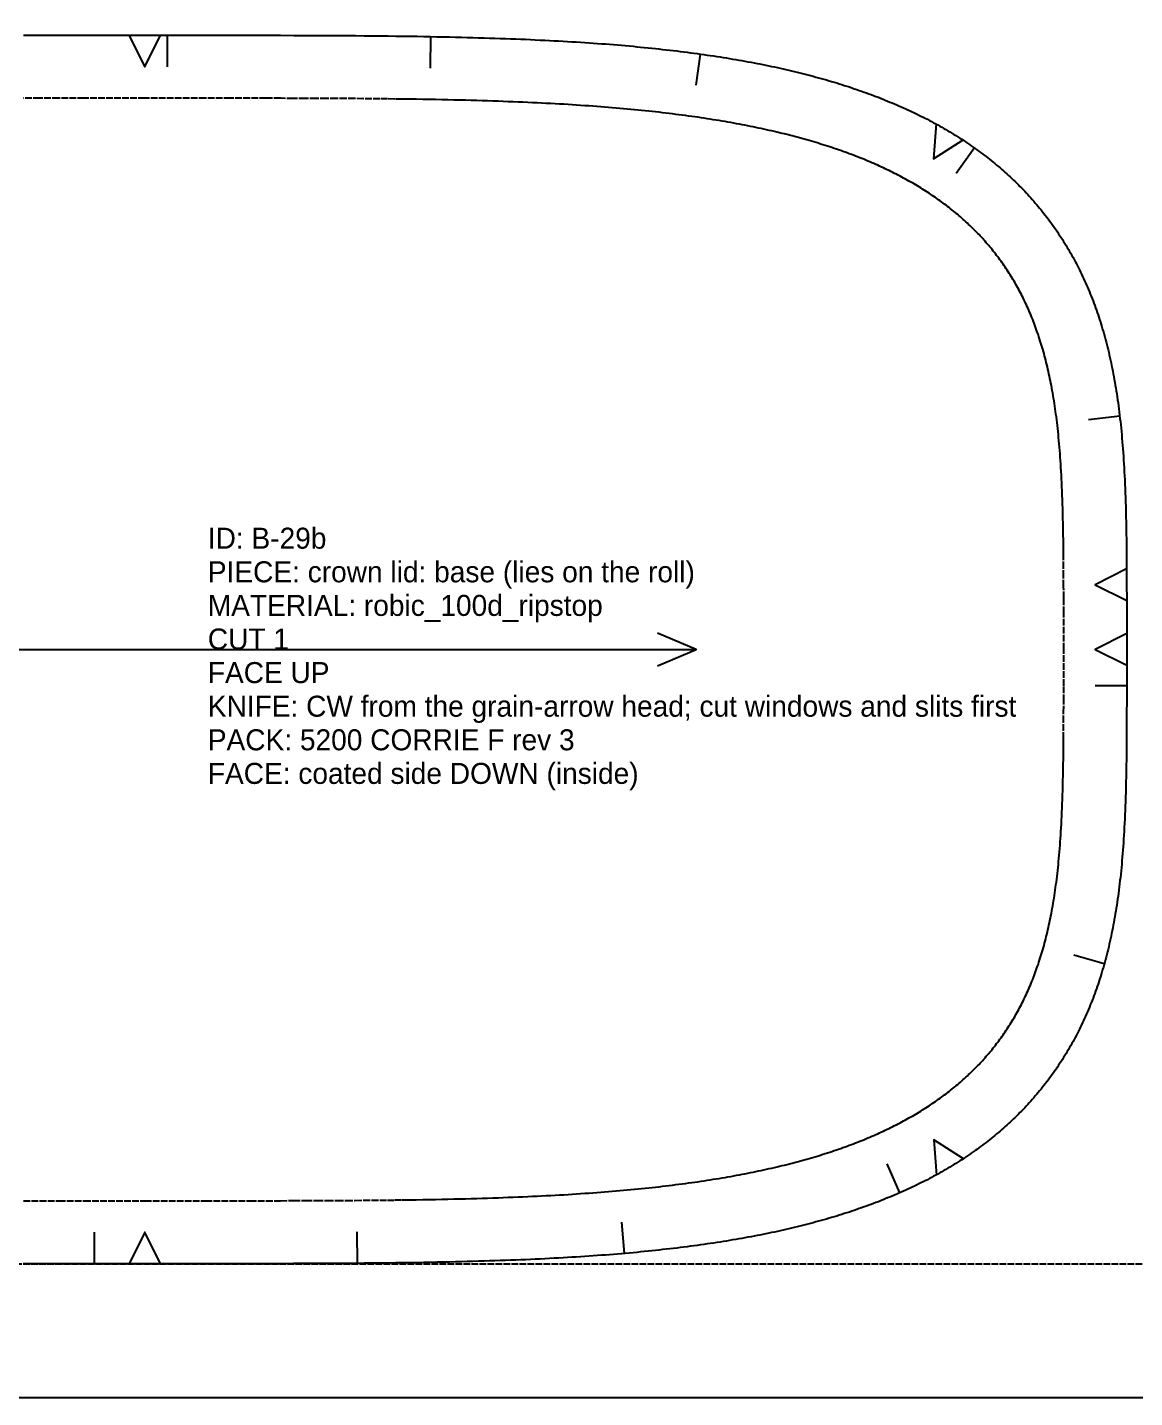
# Model space of a CAD drawing. Header units: millimetres. Extents: x 0 to 9408, y -22 to 1524.
# Drawn here: x 7294.6 to 7505.5, y 0 to 261 of the extents above; entities that cross this region are included whole.
import ezdxf

# ---------------------------------------------------------------- set-up
doc = ezdxf.new("R2010")
doc.units = ezdxf.units.MM
doc.linetypes.add('DASHED', pattern=[1.524, 1.27, -0.254])
for name, color, linetype in [('CUT', 7, 'Continuous'), ('GRAIN', 5, 'Continuous'), ('NOTCH', 1, 'Continuous'), ('SEW', 3, 'Continuous'), ('TEXT', 2, 'Continuous')]:
    doc.layers.add(name, color=color, linetype=linetype)

msp = doc.modelspace()

# ---------------------------------------------------------------- linework, layer by layer
at = {"layer": 'CUT'}
msp.add_lwpolyline([(7293.87, 259.49), (7296.97, 259.5), (7300.65, 259.5), (7305.44, 259.5), (7317, 259.5), (7317, 259.5), (7328.56, 259.5), (7333.36, 259.5), (7337.04, 259.5), (7340.14, 259.49), (7342.87, 259.49), (7345.35, 259.48), (7347.62, 259.48), (7349.74, 259.47), (7351.74, 259.46), (7353.62, 259.45), (7355.41, 259.44), (7357.13, 259.43), (7358.77, 259.42), (7360.35, 259.4), (7361.88, 259.39), (7363.35, 259.37), (7364.79, 259.35), (7366.18, 259.34), (7367.53, 259.32), (7368.85, 259.3), (7370.14, 259.28), (7371.39, 259.26), (7372.62, 259.23), (7373.82, 259.21), (7375, 259.18), (7376.16, 259.16), (7377.29, 259.13), (7378.4, 259.1), (7379.49, 259.07), (7380.57, 259.04), (7381.62, 259.01), (7382.66, 258.98), (7383.69, 258.95), (7384.7, 258.91), (7385.69, 258.88), (7386.67, 258.84), (7387.64, 258.81), (7388.59, 258.77), (7389.53, 258.73), (7390.46, 258.69), (7391.37, 258.65), (7392.28, 258.6), (7393.17, 258.56), (7394.06, 258.52), (7394.93, 258.47), (7395.8, 258.42), (7396.65, 258.37), (7397.5, 258.33), (7398.34, 258.28), (7399.17, 258.22), (7399.99, 258.17), (7400.8, 258.12), (7401.6, 258.06), (7402.4, 258.01), (7403.19, 257.95), (7403.97, 257.9), (7404.74, 257.84), (7405.51, 257.78), (7406.27, 257.72), (7407.03, 257.65), (7407.77, 257.59), (7408.51, 257.53), (7409.25, 257.46), (7409.98, 257.4), (7410.7, 257.33), (7411.42, 257.26), (7412.13, 257.19), (7412.84, 257.12), (7413.54, 257.05), (7414.23, 256.97), (7414.92, 256.9), (7415.61, 256.82), (7416.29, 256.75), (7416.96, 256.67), (7417.63, 256.59), (7418.3, 256.51), (7418.96, 256.43), (7419.61, 256.35), (7420.26, 256.27), (7420.91, 256.18), (7421.55, 256.1), (7422.19, 256.01), (7422.83, 255.92), (7423.46, 255.83), (7424.08, 255.74), (7424.7, 255.65), (7425.32, 255.56), (7425.94, 255.46), (7426.55, 255.37), (7427.15, 255.27), (7427.76, 255.18), (7428.35, 255.08), (7428.95, 254.98), (7429.54, 254.88), (7430.13, 254.78), (7430.71, 254.67), (7431.29, 254.57), (7431.87, 254.46), (7432.45, 254.36), (7433.02, 254.25), (7433.59, 254.14), (7434.15, 254.03), (7434.71, 253.92), (7435.27, 253.8), (7435.82, 253.69), (7436.38, 253.57), (7436.93, 253.46), (7437.47, 253.34), (7438.01, 253.22), (7438.55, 253.1), (7439.09, 252.97), (7439.63, 252.85), (7440.16, 252.73), (7440.69, 252.6), (7441.21, 252.47), (7441.73, 252.35), (7442.25, 252.22), (7442.77, 252.08), (7443.29, 251.95), (7443.8, 251.82), (7444.31, 251.68), (7444.81, 251.55), (7445.32, 251.41), (7445.82, 251.27), (7446.32, 251.13), (7446.82, 250.99), (7447.31, 250.84), (7447.8, 250.7), (7448.29, 250.55), (7448.78, 250.41), (7449.26, 250.26), (7449.74, 250.11), (7450.22, 249.96), (7450.7, 249.8), (7451.18, 249.65), (7451.65, 249.49), (7452.12, 249.33), (7452.59, 249.18), (7453.05, 249.01), (7453.52, 248.85), (7453.98, 248.69), (7454.44, 248.53), (7454.89, 248.36), (7455.35, 248.19), (7455.8, 248.02), (7456.25, 247.85), (7456.7, 247.68), (7457.14, 247.51), (7457.59, 247.33), (7458.03, 247.15), (7458.47, 246.97), (7458.91, 246.79), (7459.34, 246.61), (7459.77, 246.43), (7460.21, 246.25), (7460.63, 246.06), (7461.06, 245.87), (7461.49, 245.68), (7461.91, 245.49), (7462.33, 245.3), (7462.75, 245.1), (7463.17, 244.91), (7463.58, 244.71), (7463.99, 244.51), (7464.4, 244.31), (7464.81, 244.11), (7465.22, 243.9), (7465.62, 243.69), (7466.03, 243.49), (7466.43, 243.28), (7466.83, 243.07), (7467.22, 242.85), (7467.62, 242.64), (7468.01, 242.42), (7468.4, 242.2), (7468.79, 241.98), (7469.18, 241.76), (7469.57, 241.54), (7469.95, 241.31), (7470.33, 241.08), (7470.71, 240.85), (7471.09, 240.62), (7471.46, 240.39), (7471.84, 240.16), (7472.21, 239.92), (7472.58, 239.68), (7472.95, 239.44), (7473.31, 239.2), (7473.68, 238.95), (7474.04, 238.71), (7474.4, 238.46), (7474.76, 238.21), (7475.11, 237.96), (7475.47, 237.71), (7475.82, 237.45), (7476.17, 237.19), (7476.52, 236.93), (7476.86, 236.67), (7477.21, 236.41), (7477.55, 236.14), (7477.89, 235.87), (7478.23, 235.61), (7478.57, 235.33), (7478.9, 235.06), (7479.23, 234.78), (7479.56, 234.51), (7479.89, 234.23), (7480.22, 233.95), (7480.54, 233.66), (7480.86, 233.38), (7481.18, 233.09), (7481.5, 232.8), (7481.82, 232.51), (7482.13, 232.21), (7482.44, 231.92), (7482.75, 231.62), (7483.06, 231.32), (7483.37, 231.02), (7483.67, 230.71), (7483.97, 230.41), (7484.27, 230.1), (7484.57, 229.79), (7484.86, 229.47), (7485.16, 229.16), (7485.45, 228.84), (7485.74, 228.52), (7486.02, 228.2), (7486.31, 227.88), (7486.59, 227.55), (7486.87, 227.22), (7487.15, 226.89), (7487.42, 226.56), (7487.69, 226.23), (7487.97, 225.89), (7488.23, 225.55), (7488.5, 225.21), (7488.76, 224.87), (7489.03, 224.53), (7489.29, 224.18), (7489.54, 223.83), (7489.8, 223.48), (7490.05, 223.12), (7490.3, 222.77), (7490.55, 222.41), (7490.79, 222.05), (7491.04, 221.69), (7491.28, 221.32), (7491.52, 220.96), (7491.75, 220.59), (7491.99, 220.22), (7492.22, 219.84), (7492.45, 219.47), (7492.68, 219.09), (7492.9, 218.71), (7493.12, 218.33), (7493.34, 217.94), (7493.56, 217.56), (7493.78, 217.17), (7493.99, 216.78), (7494.2, 216.38), (7494.41, 215.99), (7494.61, 215.59), (7494.82, 215.19), (7495.02, 214.79), (7495.22, 214.38), (7495.41, 213.98), (7495.61, 213.57), (7495.8, 213.16), (7495.99, 212.74), (7496.17, 212.33), (7496.36, 211.91), (7496.54, 211.49), (7496.72, 211.06), (7496.9, 210.64), (7497.07, 210.21), (7497.24, 209.78), (7497.41, 209.35), (7497.58, 208.91), (7497.75, 208.47), (7497.91, 208.03), (7498.07, 207.59), (7498.23, 207.14), (7498.39, 206.69), (7498.54, 206.24), (7498.69, 205.79), (7498.84, 205.33), (7498.99, 204.87), (7499.13, 204.41), (7499.27, 203.94), (7499.41, 203.47), (7499.55, 203), (7499.68, 202.53), (7499.82, 202.05), (7499.95, 201.57), (7500.08, 201.09), (7500.2, 200.6), (7500.33, 200.11), (7500.45, 199.62), (7500.57, 199.12), (7500.68, 198.62), (7500.8, 198.12), (7500.91, 197.61), (7501.02, 197.1), (7501.13, 196.58), (7501.24, 196.06), (7501.34, 195.54), (7501.44, 195.01), (7501.54, 194.48), (7501.64, 193.95), (7501.74, 193.41), (7501.83, 192.86), (7501.92, 192.31), (7502.01, 191.76), (7502.1, 191.2), (7502.18, 190.63), (7502.26, 190.06), (7502.35, 189.49), (7502.42, 188.91), (7502.5, 188.32), (7502.58, 187.72), (7502.65, 187.12), (7502.72, 186.52), (7502.79, 185.9), (7502.85, 185.28), (7502.92, 184.65), (7502.98, 184.02), (7503.04, 183.37), (7503.1, 182.72), (7503.16, 182.06), (7503.21, 181.39), (7503.26, 180.71), (7503.32, 180.01), (7503.36, 179.31), (7503.41, 178.6), (7503.46, 177.87), (7503.5, 177.13), (7503.54, 176.37), (7503.58, 175.6), (7503.62, 174.82), (7503.66, 174.02), (7503.69, 173.19), (7503.72, 172.35), (7503.75, 171.49), (7503.78, 170.6), (7503.81, 169.69), (7503.83, 168.75), (7503.86, 167.77), (7503.88, 166.76), (7503.9, 165.71), (7503.92, 164.61), (7503.93, 163.46), (7503.95, 162.25), (7503.96, 160.96), (7503.97, 159.57), (7503.98, 158.07), (7503.99, 156.42), (7503.99, 154.54), (7504, 152.33), (7504, 149.44), (7504, 142.5), (7504, 135.55), (7504, 132.67), (7503.99, 130.46), (7503.99, 128.58), (7503.98, 126.93), (7503.97, 125.43), (7503.96, 124.04), (7503.95, 122.75), (7503.93, 121.54), (7503.92, 120.39), (7503.9, 119.29), (7503.88, 118.24), (7503.86, 117.23), (7503.83, 116.25), (7503.81, 115.31), (7503.78, 114.4), (7503.75, 113.51), (7503.72, 112.65), (7503.69, 111.81), (7503.66, 110.98), (7503.62, 110.18), (7503.58, 109.4), (7503.54, 108.63), (7503.5, 107.87), (7503.46, 107.13), (7503.41, 106.4), (7503.36, 105.69), (7503.32, 104.99), (7503.26, 104.29), (7503.21, 103.61), (7503.16, 102.94), (7503.1, 102.28), (7503.04, 101.63), (7502.98, 100.98), (7502.92, 100.35), (7502.85, 99.72), (7502.79, 99.1), (7502.72, 98.48), (7502.65, 97.88), (7502.58, 97.28), (7502.5, 96.68), (7502.42, 96.09), (7502.35, 95.51), (7502.26, 94.94), (7502.18, 94.37), (7502.1, 93.8), (7502.01, 93.24), (7501.92, 92.69), (7501.83, 92.14), (7501.74, 91.59), (7501.64, 91.05), (7501.54, 90.52), (7501.44, 89.99), (7501.34, 89.46), (7501.24, 88.94), (7501.13, 88.42), (7501.02, 87.9), (7500.91, 87.39), (7500.8, 86.88), (7500.68, 86.38), (7500.57, 85.88), (7500.45, 85.38), (7500.33, 84.89), (7500.2, 84.4), (7500.08, 83.91), (7499.95, 83.43), (7499.82, 82.95), (7499.68, 82.47), (7499.55, 82), (7499.41, 81.53), (7499.27, 81.06), (7499.13, 80.59), (7498.99, 80.13), (7498.84, 79.67), (7498.69, 79.21), (7498.54, 78.76), (7498.39, 78.31), (7498.23, 77.86), (7498.07, 77.41), (7497.91, 76.97), (7497.75, 76.53), (7497.58, 76.09), (7497.41, 75.65), (7497.24, 75.22), (7497.07, 74.79), (7496.9, 74.36), (7496.72, 73.94), (7496.54, 73.51), (7496.36, 73.09), (7496.17, 72.67), (7495.99, 72.26), (7495.8, 71.84), (7495.61, 71.43), (7495.41, 71.02), (7495.22, 70.62), (7495.02, 70.21), (7494.82, 69.81), (7494.61, 69.41), (7494.41, 69.01), (7494.2, 68.62), (7493.99, 68.22), (7493.78, 67.83), (7493.56, 67.44), (7493.34, 67.06), (7493.12, 66.67), (7492.9, 66.29), (7492.68, 65.91), (7492.45, 65.53), (7492.22, 65.16), (7491.99, 64.78), (7491.75, 64.41), (7491.52, 64.04), (7491.28, 63.68), (7491.04, 63.31), (7490.79, 62.95), (7490.55, 62.59), (7490.3, 62.23), (7490.05, 61.88), (7489.8, 61.52), (7489.54, 61.17), (7489.29, 60.82), (7489.03, 60.47), (7488.76, 60.13), (7488.5, 59.79), (7488.23, 59.45), (7487.97, 59.11), (7487.69, 58.77), (7487.42, 58.44), (7487.15, 58.11), (7486.87, 57.78), (7486.59, 57.45), (7486.31, 57.12), (7486.02, 56.8), (7485.74, 56.48), (7485.45, 56.16), (7485.16, 55.84), (7484.86, 55.53), (7484.57, 55.21), (7484.27, 54.9), (7483.97, 54.59), (7483.67, 54.29), (7483.37, 53.98), (7483.06, 53.68), (7482.75, 53.38), (7482.44, 53.08), (7482.13, 52.79), (7481.82, 52.49), (7481.5, 52.2), (7481.18, 51.91), (7480.86, 51.62), (7480.54, 51.34), (7480.22, 51.05), (7479.89, 50.77), (7479.56, 50.49), (7479.23, 50.22), (7478.9, 49.94), (7478.57, 49.67), (7478.23, 49.39), (7477.89, 49.13), (7477.55, 48.86), (7477.21, 48.59), (7476.86, 48.33), (7476.52, 48.07), (7476.17, 47.81), (7475.82, 47.55), (7475.47, 47.29), (7475.11, 47.04), (7474.76, 46.79), (7474.4, 46.54), (7474.04, 46.29), (7473.68, 46.05), (7473.31, 45.8), (7472.95, 45.56), (7472.58, 45.32), (7472.21, 45.08), (7471.84, 44.84), (7471.46, 44.61), (7471.09, 44.38), (7470.71, 44.15), (7470.33, 43.92), (7469.95, 43.69), (7469.57, 43.46), (7469.18, 43.24), (7468.79, 43.02), (7468.4, 42.8), (7468.01, 42.58), (7467.62, 42.36), (7467.22, 42.15), (7466.83, 41.93), (7466.43, 41.72), (7466.03, 41.51), (7465.62, 41.31), (7465.22, 41.1), (7464.81, 40.89), (7464.4, 40.69), (7463.99, 40.49), (7463.58, 40.29), (7463.17, 40.09), (7462.75, 39.9), (7462.33, 39.7), (7461.91, 39.51), (7461.49, 39.32), (7461.06, 39.13), (7460.63, 38.94), (7460.21, 38.75), (7459.77, 38.57), (7459.34, 38.39), (7458.91, 38.21), (7458.47, 38.03), (7458.03, 37.85), (7457.59, 37.67), (7457.14, 37.49), (7456.7, 37.32), (7456.25, 37.15), (7455.8, 36.98), (7455.35, 36.81), (7454.89, 36.64), (7454.44, 36.47), (7453.98, 36.31), (7453.52, 36.15), (7453.05, 35.99), (7452.59, 35.82), (7452.12, 35.67), (7451.65, 35.51), (7451.18, 35.35), (7450.7, 35.2), (7450.22, 35.04), (7449.74, 34.89), (7449.26, 34.74), (7448.78, 34.59), (7448.29, 34.45), (7447.8, 34.3), (7447.31, 34.16), (7446.82, 34.01), (7446.32, 33.87), (7445.82, 33.73), (7445.32, 33.59), (7444.81, 33.45), (7444.31, 33.32), (7443.8, 33.18), (7443.29, 33.05), (7442.77, 32.92), (7442.25, 32.78), (7441.73, 32.65), (7441.21, 32.53), (7440.69, 32.4), (7440.16, 32.27), (7439.63, 32.15), (7439.09, 32.03), (7438.55, 31.9), (7438.01, 31.78), (7437.47, 31.66), (7436.93, 31.54), (7436.38, 31.43), (7435.82, 31.31), (7435.27, 31.2), (7434.71, 31.08), (7434.15, 30.97), (7433.59, 30.86), (7433.02, 30.75), (7432.45, 30.64), (7431.87, 30.54), (7431.29, 30.43), (7430.71, 30.33), (7430.13, 30.22), (7429.54, 30.12), (7428.95, 30.02), (7428.35, 29.92), (7427.76, 29.82), (7427.15, 29.73), (7426.55, 29.63), (7425.94, 29.54), (7425.32, 29.44), (7424.7, 29.35), (7424.08, 29.26), (7423.46, 29.17), (7422.83, 29.08), (7422.19, 28.99), (7421.55, 28.9), (7420.91, 28.82), (7420.26, 28.73), (7419.61, 28.65), (7418.96, 28.57), (7418.3, 28.49), (7417.63, 28.41), (7416.96, 28.33), (7416.29, 28.25), (7415.61, 28.18), (7414.92, 28.1), (7414.23, 28.03), (7413.54, 27.95), (7412.84, 27.88), (7412.13, 27.81), (7411.42, 27.74), (7410.7, 27.67), (7409.98, 27.6), (7409.25, 27.54), (7408.51, 27.47), (7407.77, 27.41), (7407.03, 27.35), (7406.27, 27.28), (7405.51, 27.22), (7404.74, 27.16), (7403.97, 27.1), (7403.19, 27.05), (7402.4, 26.99), (7401.6, 26.94), (7400.8, 26.88), (7399.99, 26.83), (7399.17, 26.78), (7398.34, 26.72), (7397.5, 26.67), (7396.65, 26.63), (7395.8, 26.58), (7394.93, 26.53), (7394.06, 26.48), (7393.17, 26.44), (7392.28, 26.4), (7391.37, 26.35), (7390.46, 26.31), (7389.53, 26.27), (7388.59, 26.23), (7387.64, 26.19), (7386.67, 26.16), (7385.69, 26.12), (7384.7, 26.09), (7383.69, 26.05), (7382.66, 26.02), (7381.62, 25.99), (7380.57, 25.96), (7379.49, 25.93), (7378.4, 25.9), (7377.29, 25.87), (7376.16, 25.84), (7375, 25.82), (7373.82, 25.79), (7372.62, 25.77), (7371.39, 25.74), (7370.14, 25.72), (7368.85, 25.7), (7367.53, 25.68), (7366.18, 25.66), (7364.79, 25.65), (7363.35, 25.63), (7361.88, 25.61), (7360.34, 25.6), (7358.76, 25.58), (7357.12, 25.57), (7355.4, 25.56), (7353.61, 25.55), (7351.73, 25.54), (7349.74, 25.53), (7347.62, 25.52), (7345.34, 25.52), (7342.87, 25.51), (7340.13, 25.51), (7337.03, 25.5), (7333.35, 25.5), (7328.56, 25.5), (7317, 25.5), (7305.44, 25.5), (7300.64, 25.5), (7296.96, 25.5), (7293.86, 25.51)], dxfattribs=at)
at = {"layer": 'GRAIN'}
for points in [[(7414.63, 139.38), (7422, 142.5), (7414.63, 145.62)], [(7212, 142.5), (7422, 142.5)]]:
    msp.add_lwpolyline(points, dxfattribs=at)
at = {"layer": 'NOTCH'}
for points in [[(7313.98, 259.5), (7316.98, 253.5), (7319.98, 259.5)], [(7321.23, 259.5), (7321.23, 253.5)], [(7371.44, 259.26), (7371.33, 253.26)], [(7422.75, 255.93), (7421.92, 249.99)], [(7467.73, 242.64), (7467.22, 235.95), (7472.88, 239.56)], [(7474.98, 238.05), (7471.51, 233.16)], [(7502.67, 186.94), (7496.71, 186.24)], [(7503.98, 157.84), (7497.99, 154.83), (7504, 151.84)], [(7504, 145.52), (7498, 142.52), (7504, 139.52)], [(7504, 135.57), (7498, 135.58)], [(7499.73, 82.65), (7493.96, 84.27)], [(7472.91, 45.47), (7467.25, 49.07), (7467.77, 42.38)], [(7460.81, 39.02), (7458.4, 44.51)], [(7307.39, 25.5), (7307.39, 31.5)], [(7320.01, 25.5), (7317.01, 31.5), (7314.01, 25.5)], [(7357.48, 25.57), (7357.43, 31.57)], [(7408.38, 27.46), (7407.86, 33.44)]]:
    msp.add_lwpolyline(points, dxfattribs=at)
at = {"layer": 'SEW', "linetype": 'DASHED'}
msp.add_lwpolyline([(7293.88, 37.51), (7296.98, 37.5), (7300.65, 37.5), (7305.44, 37.5), (7317, 37.5), (7328.56, 37.5), (7333.35, 37.5), (7337.02, 37.5), (7340.12, 37.51), (7342.85, 37.51), (7345.31, 37.52), (7347.58, 37.52), (7349.69, 37.53), (7351.67, 37.54), (7353.55, 37.55), (7355.33, 37.56), (7357.03, 37.57), (7358.67, 37.58), (7360.24, 37.6), (7361.75, 37.61), (7363.22, 37.63), (7364.64, 37.64), (7366.02, 37.66), (7367.36, 37.68), (7368.66, 37.7), (7369.94, 37.72), (7371.18, 37.74), (7372.39, 37.76), (7373.58, 37.79), (7374.74, 37.81), (7375.88, 37.84), (7377, 37.86), (7378.09, 37.89), (7379.17, 37.92), (7380.22, 37.95), (7381.26, 37.98), (7382.29, 38.01), (7383.29, 38.04), (7384.28, 38.08), (7385.26, 38.11), (7386.22, 38.15), (7387.16, 38.18), (7388.1, 38.22), (7389.02, 38.26), (7389.92, 38.3), (7390.82, 38.34), (7391.71, 38.38), (7392.58, 38.43), (7393.44, 38.47), (7394.3, 38.51), (7395.14, 38.56), (7395.97, 38.61), (7396.8, 38.65), (7397.61, 38.7), (7398.42, 38.75), (7399.21, 38.8), (7400, 38.85), (7400.78, 38.91), (7401.55, 38.96), (7402.32, 39.02), (7403.07, 39.07), (7403.82, 39.13), (7404.57, 39.19), (7405.3, 39.24), (7406.03, 39.3), (7406.75, 39.37), (7407.47, 39.43), (7408.17, 39.49), (7408.88, 39.55), (7409.57, 39.62), (7410.26, 39.68), (7410.95, 39.75), (7411.62, 39.82), (7412.3, 39.89), (7412.96, 39.96), (7413.63, 40.03), (7414.28, 40.1), (7414.93, 40.17), (7415.58, 40.25), (7416.22, 40.32), (7416.85, 40.4), (7417.48, 40.48), (7418.11, 40.56), (7418.73, 40.64), (7419.34, 40.72), (7419.96, 40.8), (7420.56, 40.88), (7421.16, 40.96), (7421.76, 41.05), (7422.35, 41.13), (7422.94, 41.22), (7423.53, 41.31), (7424.11, 41.4), (7424.69, 41.48), (7425.26, 41.58), (7425.83, 41.67), (7426.39, 41.76), (7426.95, 41.85), (7427.51, 41.95), (7428.06, 42.04), (7428.61, 42.14), (7429.15, 42.24), (7429.69, 42.34), (7430.23, 42.44), (7430.77, 42.54), (7431.3, 42.64), (7431.82, 42.75), (7432.35, 42.85), (7432.87, 42.96), (7433.38, 43.06), (7433.9, 43.17), (7434.41, 43.28), (7434.91, 43.39), (7435.42, 43.5), (7435.92, 43.61), (7436.41, 43.72), (7436.91, 43.84), (7437.4, 43.95), (7437.88, 44.07), (7438.37, 44.18), (7438.85, 44.3), (7439.33, 44.42), (7439.8, 44.54), (7440.27, 44.66), (7440.74, 44.79), (7441.21, 44.91), (7441.67, 45.03), (7442.13, 45.16), (7442.59, 45.29), (7443.05, 45.42), (7443.5, 45.54), (7443.95, 45.67), (7444.39, 45.81), (7444.84, 45.94), (7445.28, 46.07), (7445.71, 46.21), (7446.15, 46.34), (7446.58, 46.48), (7447.01, 46.62), (7447.44, 46.76), (7447.86, 46.9), (7448.29, 47.04), (7448.7, 47.18), (7449.12, 47.32), (7449.54, 47.47), (7449.95, 47.61), (7450.36, 47.76), (7450.76, 47.91), (7451.17, 48.06), (7451.57, 48.21), (7451.97, 48.36), (7452.37, 48.51), (7452.76, 48.67), (7453.15, 48.82), (7453.54, 48.98), (7453.93, 49.13), (7454.31, 49.29), (7454.69, 49.45), (7455.07, 49.61), (7455.45, 49.77), (7455.83, 49.94), (7456.2, 50.1), (7456.57, 50.27), (7456.94, 50.43), (7457.3, 50.6), (7457.67, 50.77), (7458.03, 50.94), (7458.39, 51.11), (7458.75, 51.28), (7459.1, 51.46), (7459.45, 51.63), (7459.8, 51.81), (7460.15, 51.98), (7460.5, 52.16), (7460.84, 52.34), (7461.18, 52.52), (7461.52, 52.7), (7461.86, 52.89), (7462.19, 53.07), (7462.53, 53.26), (7462.86, 53.45), (7463.18, 53.63), (7463.51, 53.82), (7463.83, 54.01), (7464.16, 54.21), (7464.48, 54.4), (7464.79, 54.59), (7465.11, 54.79), (7465.42, 54.99), (7465.74, 55.18), (7466.05, 55.38), (7466.35, 55.59), (7466.66, 55.79), (7466.96, 55.99), (7467.26, 56.2), (7467.56, 56.4), (7467.86, 56.61), (7468.16, 56.82), (7468.45, 57.03), (7468.74, 57.24), (7469.03, 57.45), (7469.32, 57.67), (7469.6, 57.88), (7469.89, 58.1), (7470.17, 58.32), (7470.45, 58.54), (7470.72, 58.76), (7471, 58.98), (7471.27, 59.2), (7471.54, 59.43), (7471.81, 59.66), (7472.08, 59.88), (7472.35, 60.11), (7472.61, 60.34), (7472.87, 60.58), (7473.13, 60.81), (7473.39, 61.04), (7473.65, 61.28), (7473.9, 61.52), (7474.15, 61.76), (7474.4, 62), (7474.65, 62.24), (7474.9, 62.49), (7475.14, 62.73), (7475.39, 62.98), (7475.63, 63.23), (7475.87, 63.48), (7476.1, 63.73), (7476.34, 63.98), (7476.57, 64.24), (7476.81, 64.49), (7477.04, 64.75), (7477.26, 65.01), (7477.49, 65.27), (7477.71, 65.53), (7477.94, 65.8), (7478.16, 66.06), (7478.38, 66.33), (7478.59, 66.6), (7478.81, 66.87), (7479.02, 67.15), (7479.23, 67.42), (7479.44, 67.7), (7479.65, 67.97), (7479.86, 68.25), (7480.06, 68.54), (7480.26, 68.82), (7480.46, 69.1), (7480.66, 69.39), (7480.86, 69.68), (7481.05, 69.97), (7481.25, 70.26), (7481.44, 70.56), (7481.63, 70.85), (7481.82, 71.15), (7482, 71.45), (7482.19, 71.75), (7482.37, 72.06), (7482.55, 72.36), (7482.73, 72.67), (7482.91, 72.98), (7483.08, 73.29), (7483.26, 73.61), (7483.43, 73.92), (7483.6, 74.24), (7483.77, 74.56), (7483.94, 74.88), (7484.1, 75.21), (7484.26, 75.54), (7484.43, 75.86), (7484.59, 76.2), (7484.74, 76.53), (7484.9, 76.87), (7485.05, 77.2), (7485.21, 77.55), (7485.36, 77.89), (7485.51, 78.23), (7485.66, 78.58), (7485.8, 78.93), (7485.95, 79.29), (7486.09, 79.64), (7486.23, 80), (7486.37, 80.36), (7486.51, 80.73), (7486.64, 81.09), (7486.77, 81.46), (7486.91, 81.84), (7487.04, 82.21), (7487.17, 82.59), (7487.29, 82.97), (7487.42, 83.35), (7487.54, 83.74), (7487.66, 84.13), (7487.78, 84.52), (7487.9, 84.92), (7488.02, 85.32), (7488.13, 85.73), (7488.25, 86.13), (7488.36, 86.54), (7488.47, 86.96), (7488.58, 87.37), (7488.68, 87.8), (7488.79, 88.22), (7488.89, 88.65), (7488.99, 89.08), (7489.09, 89.52), (7489.19, 89.96), (7489.29, 90.41), (7489.38, 90.86), (7489.47, 91.31), (7489.57, 91.77), (7489.65, 92.23), (7489.74, 92.7), (7489.83, 93.17), (7489.91, 93.65), (7490, 94.13), (7490.08, 94.62), (7490.16, 95.12), (7490.23, 95.62), (7490.31, 96.12), (7490.38, 96.63), (7490.46, 97.15), (7490.53, 97.68), (7490.6, 98.21), (7490.67, 98.75), (7490.73, 99.29), (7490.8, 99.84), (7490.86, 100.4), (7490.92, 100.97), (7490.98, 101.55), (7491.04, 102.13), (7491.09, 102.73), (7491.15, 103.33), (7491.2, 103.94), (7491.25, 104.57), (7491.3, 105.2), (7491.35, 105.84), (7491.39, 106.5), (7491.44, 107.17), (7491.48, 107.86), (7491.52, 108.55), (7491.56, 109.26), (7491.6, 109.99), (7491.63, 110.74), (7491.67, 111.5), (7491.7, 112.28), (7491.73, 113.09), (7491.76, 113.92), (7491.79, 114.77), (7491.81, 115.65), (7491.84, 116.56), (7491.86, 117.5), (7491.88, 118.48), (7491.9, 119.5), (7491.92, 120.57), (7491.93, 121.7), (7491.95, 122.88), (7491.96, 124.15), (7491.97, 125.51), (7491.98, 126.99), (7491.99, 128.63), (7491.99, 130.49), (7492, 132.69), (7492, 135.56), (7492, 142.5), (7492, 149.44), (7492, 152.31), (7491.99, 154.51), (7491.99, 156.37), (7491.98, 158.01), (7491.97, 159.49), (7491.96, 160.85), (7491.95, 162.12), (7491.93, 163.3), (7491.92, 164.43), (7491.9, 165.5), (7491.88, 166.52), (7491.86, 167.5), (7491.84, 168.44), (7491.81, 169.35), (7491.79, 170.23), (7491.76, 171.08), (7491.73, 171.91), (7491.7, 172.72), (7491.67, 173.5), (7491.63, 174.26), (7491.6, 175.01), (7491.56, 175.74), (7491.52, 176.45), (7491.48, 177.14), (7491.44, 177.83), (7491.39, 178.5), (7491.35, 179.16), (7491.3, 179.8), (7491.25, 180.43), (7491.2, 181.06), (7491.15, 181.67), (7491.09, 182.27), (7491.04, 182.87), (7490.98, 183.45), (7490.92, 184.03), (7490.86, 184.6), (7490.8, 185.16), (7490.73, 185.71), (7490.67, 186.25), (7490.6, 186.79), (7490.53, 187.32), (7490.46, 187.85), (7490.38, 188.37), (7490.31, 188.88), (7490.23, 189.38), (7490.16, 189.88), (7490.08, 190.38), (7490, 190.87), (7489.91, 191.35), (7489.83, 191.83), (7489.74, 192.3), (7489.65, 192.77), (7489.57, 193.23), (7489.47, 193.69), (7489.38, 194.14), (7489.29, 194.59), (7489.19, 195.04), (7489.09, 195.48), (7488.99, 195.92), (7488.89, 196.35), (7488.79, 196.78), (7488.68, 197.2), (7488.58, 197.63), (7488.47, 198.04), (7488.36, 198.46), (7488.25, 198.87), (7488.13, 199.27), (7488.02, 199.68), (7487.9, 200.08), (7487.78, 200.48), (7487.66, 200.87), (7487.54, 201.26), (7487.42, 201.65), (7487.29, 202.03), (7487.17, 202.41), (7487.04, 202.79), (7486.91, 203.16), (7486.77, 203.54), (7486.64, 203.91), (7486.51, 204.27), (7486.37, 204.64), (7486.23, 205), (7486.09, 205.36), (7485.95, 205.71), (7485.8, 206.07), (7485.66, 206.42), (7485.51, 206.77), (7485.36, 207.11), (7485.21, 207.45), (7485.05, 207.8), (7484.9, 208.13), (7484.74, 208.47), (7484.59, 208.8), (7484.43, 209.14), (7484.26, 209.46), (7484.1, 209.79), (7483.94, 210.12), (7483.77, 210.44), (7483.6, 210.76), (7483.43, 211.08), (7483.26, 211.39), (7483.08, 211.71), (7482.91, 212.02), (7482.73, 212.33), (7482.55, 212.64), (7482.37, 212.94), (7482.19, 213.25), (7482, 213.55), (7481.82, 213.85), (7481.63, 214.15), (7481.44, 214.44), (7481.25, 214.74), (7481.05, 215.03), (7480.86, 215.32), (7480.66, 215.61), (7480.46, 215.9), (7480.26, 216.18), (7480.06, 216.46), (7479.86, 216.75), (7479.65, 217.03), (7479.44, 217.3), (7479.23, 217.58), (7479.02, 217.85), (7478.81, 218.13), (7478.59, 218.4), (7478.38, 218.67), (7478.16, 218.94), (7477.94, 219.2), (7477.71, 219.47), (7477.49, 219.73), (7477.26, 219.99), (7477.04, 220.25), (7476.81, 220.51), (7476.57, 220.76), (7476.34, 221.02), (7476.1, 221.27), (7475.87, 221.52), (7475.63, 221.77), (7475.39, 222.02), (7475.14, 222.27), (7474.9, 222.51), (7474.65, 222.76), (7474.4, 223), (7474.15, 223.24), (7473.9, 223.48), (7473.65, 223.72), (7473.39, 223.96), (7473.13, 224.19), (7472.87, 224.42), (7472.61, 224.66), (7472.35, 224.89), (7472.08, 225.12), (7471.81, 225.34), (7471.54, 225.57), (7471.27, 225.8), (7471, 226.02), (7470.72, 226.24), (7470.45, 226.46), (7470.17, 226.68), (7469.89, 226.9), (7469.6, 227.12), (7469.32, 227.33), (7469.03, 227.55), (7468.74, 227.76), (7468.45, 227.97), (7468.16, 228.18), (7467.86, 228.39), (7467.56, 228.6), (7467.26, 228.8), (7466.96, 229.01), (7466.66, 229.21), (7466.35, 229.41), (7466.05, 229.62), (7465.74, 229.82), (7465.42, 230.01), (7465.11, 230.21), (7464.79, 230.41), (7464.48, 230.6), (7464.16, 230.79), (7463.83, 230.99), (7463.51, 231.18), (7463.18, 231.37), (7462.86, 231.55), (7462.53, 231.74), (7462.19, 231.93), (7461.86, 232.11), (7461.52, 232.3), (7461.18, 232.48), (7460.84, 232.66), (7460.5, 232.84), (7460.15, 233.02), (7459.8, 233.19), (7459.45, 233.37), (7459.1, 233.54), (7458.75, 233.72), (7458.39, 233.89), (7458.03, 234.06), (7457.67, 234.23), (7457.3, 234.4), (7456.94, 234.57), (7456.57, 234.73), (7456.2, 234.9), (7455.83, 235.06), (7455.45, 235.23), (7455.07, 235.39), (7454.69, 235.55), (7454.31, 235.71), (7453.93, 235.87), (7453.54, 236.02), (7453.15, 236.18), (7452.76, 236.33), (7452.37, 236.49), (7451.97, 236.64), (7451.57, 236.79), (7451.17, 236.94), (7450.76, 237.09), (7450.36, 237.24), (7449.95, 237.39), (7449.54, 237.53), (7449.12, 237.68), (7448.7, 237.82), (7448.29, 237.96), (7447.86, 238.1), (7447.44, 238.24), (7447.01, 238.38), (7446.58, 238.52), (7446.15, 238.66), (7445.71, 238.79), (7445.28, 238.93), (7444.84, 239.06), (7444.39, 239.19), (7443.95, 239.33), (7443.5, 239.46), (7443.05, 239.58), (7442.59, 239.71), (7442.13, 239.84), (7441.67, 239.97), (7441.21, 240.09), (7440.74, 240.21), (7440.27, 240.34), (7439.8, 240.46), (7439.33, 240.58), (7438.85, 240.7), (7438.37, 240.82), (7437.88, 240.93), (7437.4, 241.05), (7436.91, 241.16), (7436.41, 241.28), (7435.92, 241.39), (7435.42, 241.5), (7434.91, 241.61), (7434.41, 241.72), (7433.9, 241.83), (7433.38, 241.94), (7432.87, 242.04), (7432.35, 242.15), (7431.82, 242.25), (7431.3, 242.36), (7430.77, 242.46), (7430.23, 242.56), (7429.69, 242.66), (7429.15, 242.76), (7428.61, 242.86), (7428.06, 242.96), (7427.51, 243.05), (7426.95, 243.15), (7426.39, 243.24), (7425.83, 243.33), (7425.26, 243.42), (7424.69, 243.52), (7424.11, 243.6), (7423.53, 243.69), (7422.94, 243.78), (7422.35, 243.87), (7421.76, 243.95), (7421.16, 244.04), (7420.56, 244.12), (7419.96, 244.2), (7419.34, 244.28), (7418.73, 244.36), (7418.11, 244.44), (7417.48, 244.52), (7416.85, 244.6), (7416.22, 244.68), (7415.58, 244.75), (7414.93, 244.83), (7414.28, 244.9), (7413.63, 244.97), (7412.96, 245.04), (7412.3, 245.11), (7411.62, 245.18), (7410.95, 245.25), (7410.26, 245.32), (7409.57, 245.38), (7408.88, 245.45), (7408.17, 245.51), (7407.47, 245.57), (7406.75, 245.63), (7406.03, 245.7), (7405.3, 245.76), (7404.57, 245.81), (7403.82, 245.87), (7403.07, 245.93), (7402.32, 245.98), (7401.55, 246.04), (7400.78, 246.09), (7400, 246.15), (7399.21, 246.2), (7398.42, 246.25), (7397.61, 246.3), (7396.8, 246.35), (7395.97, 246.39), (7395.14, 246.44), (7394.3, 246.49), (7393.44, 246.53), (7392.58, 246.57), (7391.71, 246.62), (7390.82, 246.66), (7389.92, 246.7), (7389.02, 246.74), (7388.1, 246.78), (7387.16, 246.82), (7386.22, 246.85), (7385.26, 246.89), (7384.28, 246.92), (7383.29, 246.96), (7382.29, 246.99), (7381.26, 247.02), (7380.22, 247.05), (7379.17, 247.08), (7378.09, 247.11), (7377, 247.14), (7375.88, 247.16), (7374.74, 247.19), (7373.58, 247.21), (7372.39, 247.24), (7371.18, 247.26), (7369.94, 247.28), (7368.66, 247.3), (7367.36, 247.32), (7366.02, 247.34), (7364.64, 247.36), (7363.22, 247.37), (7361.75, 247.39), (7360.24, 247.4), (7358.67, 247.42), (7357.03, 247.43), (7355.33, 247.44), (7353.55, 247.45), (7351.67, 247.46), (7349.69, 247.47), (7347.58, 247.48), (7345.31, 247.48), (7342.85, 247.49), (7340.12, 247.49), (7337.02, 247.5), (7333.35, 247.5), (7328.56, 247.5), (7317, 247.5), (7317, 247.5), (7305.44, 247.5), (7300.65, 247.5), (7296.98, 247.5), (7293.88, 247.49)], dxfattribs=at)
at = {"layer": 'TEXT', "linetype": 'DASHED'}
msp.add_line((0, 25.5), (9305, 25.5), dxfattribs=at)
at = {"layer": 'TEXT'}
msp.add_lwpolyline([(0, 0), (9305, 0), (9305, 1524), (0, 1524)], close=True, dxfattribs=at)

# ---------------------------------------------------------------- texts
for s, p in [('ID: B-29b', (7329, 161.7)), ('PIECE: crown lid: base (lies on the roll)', (7329, 155.3)), ('MATERIAL: robic_100d_ripstop', (7329, 148.9)), ('CUT 1', (7329, 142.5)), ('FACE UP', (7329, 136.1)), ('KNIFE: CW from the grain-arrow head; cut windows and slits first', (7329, 129.7)), ('PACK: 5200 CORRIE F rev 3', (7329, 123.3)), ('FACE: coated side DOWN (inside)', (7329, 116.9))]:
    msp.add_text(s, height=4, dxfattribs=at).set_placement(p)

doc.saveas('drawing.dxf')
